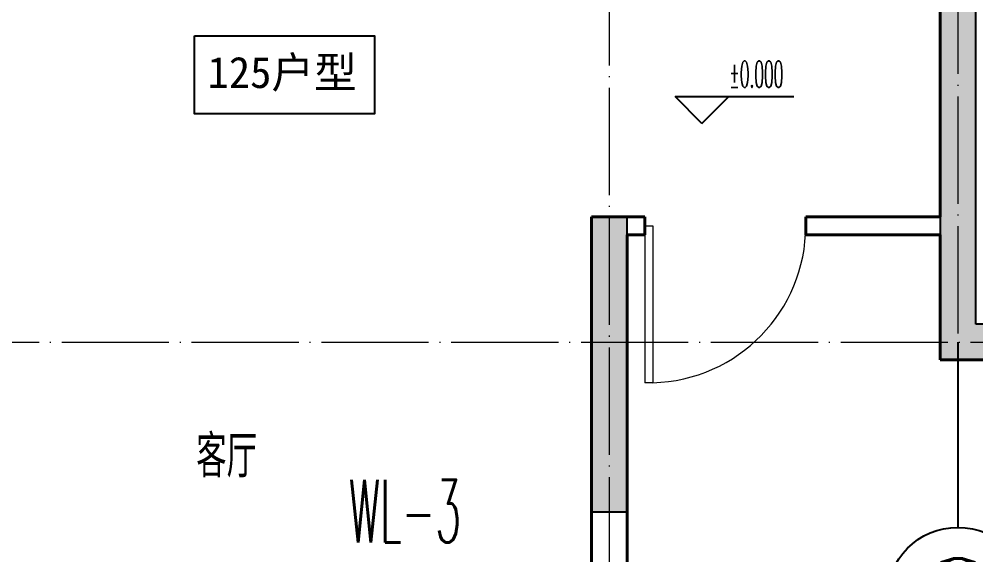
# Model space of a CAD drawing. Extents: x 27938 to 650306, y -92720 to 1524912.
# Drawn here: x 279317 to 284667, y 676267 to 679264 of the extents above; entities that cross this region are included whole.
import ezdxf
from ezdxf.enums import TextEntityAlignment as Align

# ---------------------------------------------------------------- set-up
doc = ezdxf.new("R2010")
doc.units = 0
doc.header["$LTSCALE"] = 1000
doc.header["$MEASUREMENT"] = 0
doc.linetypes.add('DOTE', pattern=[2.42, 2, -0.2, 0.02, -0.2])
for name, color, linetype in [('AXIS', 3, 'Continuous'), ('AXIS_TEXT', 4, 'Continuous'), ('COLUMN', 9, 'Continuous'), ('DIM_ELEV', 3, 'Continuous'), ('DIM_污水', 3, 'Continuous'), ('PUB_TEXT', 4, 'Continuous')]:
    doc.layers.add(name, color=color, linetype=linetype)
for name, color, linetype, lineweight in [('DOTE', 19, 'DOTE', 9), ('PUB_HATCH', 8, 'Continuous', 9), ('WALL', 9, 'Continuous', 40), ('WINDOW', 8, 'Continuous', 15)]:
    doc.layers.add(name, color=color, linetype=linetype, lineweight=lineweight)
doc.styles.add('_TCH_AXIS', font='COMPLEX', dxfattribs={"bigfont": 'GBCBIG'})
doc.styles.add('_TCH_DIM', font='SIMPLEX.shx', dxfattribs={"width": 0.6, "oblique": 10, "bigfont": 'hztxt.shx'})
doc.styles.add('_TWT_SERIAL', font='simplex.shx', dxfattribs={"width": 0.6, "oblique": 10, "height": 3, "bigfont": 'aadri.shx'})
doc.styles.add('COMPLEX', font='COMPLEX')
doc.styles.get("Standard").update_dxf_attribs({"font": 'gbenor.shx', "bigfont": 'gbcbig.shx'})
doc.styles.add('黑体', font='simhei.ttf')

# ---------------------------------------------------------------- blocks, each defined once
blk = doc.blocks.new('gdfgdgdgr')
at = {"layer": 'PUB_HATCH'}
for points in [[(489827.4, 526513.9), (489477.4, 526513.9), (489477.4, 526313.9), (489627.4, 526313.9), (489627.4, 524213.9), (490027.4, 524213.9), (490027.4, 524413.9), (489827.4, 524413.9)], [(487877.4, 523363.9), (487877.4, 525013.9), (487677.4, 525013.9), (487677.4, 523363.9)]]:
    blk.add_hatch(color=256, dxfattribs=at).paths.add_polyline_path(points)
at = {"layer": 'COLUMN', "color": 8}
for p, q in [((489827.4, 524413.9), (489827.4, 526513.9)), ((489627.4, 526313.9), (489627.4, 524213.9)), ((487877.4, 525013.9), (487677.4, 525013.9)), ((487677.4, 525013.9), (487677.4, 523363.9)), ((487877.4, 523363.9), (487877.4, 525013.9)), ((490027.4, 524413.9), (489827.4, 524413.9)), ((489627.4, 524213.9), (490027.4, 524213.9)), ((487677.4, 523363.9), (487877.4, 523363.9))]:
    blk.add_line(p, q, dxfattribs=at)
blk = doc.blocks.new('GDRDADWDAD')
at = {"layer": 'DOTE', "linetype": 'DOTE', "ltscale": 0.3}
for p, q in [((282616.6, 681057.2), (282616.6, 671157.2)), ((284566.6, 679557.2), (284566.6, 677457.2)), ((270116.6, 677457.2), (328916.6, 677457.2))]:
    blk.add_line(p, q, dxfattribs=at)
blk = doc.blocks.new('$DorLib2D$00000001')
for p, q in [((0.45, 0.975), (0.5, 0.975)), ((0.45, 0), (0.45, 0.975)), ((0.5, 0), (0.5, 0.975)), ((0.5, 0), (0.45, 0))]:
    blk.add_line(p, q)
at = {"lineweight": 13}
blk.add_arc((0.475, 0), 0.975, 91.46928, 180, dxfattribs=at)
blk = doc.blocks.new('_AXISO')
blk.add_circle((0, 0), 0.5)
at = {"layer": 'AXIS_TEXT', "style": 'COMPLEX', "width": 1.041667}
blk.add_attdef('A', text='', height=0.56, dxfattribs=at).set_placement((-0.25, -0.28), (0.25, -0.28), align=Align.FIT)

msp = doc.modelspace()

# ---------------------------------------------------------------- linework, layer by layer
at = {"color": 8}
msp.add_lwpolyline([(280298.1, 679170.8), (281304.1, 679170.8), (281304.1, 678734.8), (280298.1, 678734.8)], close=True, dxfattribs=at)
at = {"layer": 'AXIS'}
msp.add_line((284566.6, 677457.2), (284566.6, 676420.9), dxfattribs=at)
at = {"layer": 'DIM_ELEV', "color": 8}
for p, q in [((283134.6, 678681), (282984.6, 678831)), ((282984.6, 678831), (283649.5, 678831)), ((283134.6, 678681), (283284.6, 678831))]:
    msp.add_line(p, q, dxfattribs=at)
at = {"layer": 'WALL', "color": 8}
for p, q in [((284466.6, 679457.2), (284466.6, 678157.2)), ((282516.6, 678157.2), (282516.6, 675057.2)), ((282815.4, 678157.2), (282516.6, 678157.2)), ((282815.4, 678057.2), (282815.4, 678157.2)), ((284466.6, 678157.2), (283715.4, 678157.2)), ((283715.4, 678157.2), (283715.4, 678057.2)), ((282716.6, 678057.2), (282716.6, 674957.2)), ((282716.6, 678057.2), (282815.4, 678057.2)), ((283715.4, 678057.2), (284466.6, 678057.2)), ((284466.6, 678057.2), (284466.6, 677357.2)), ((284466.6, 677357.2), (285716.6, 677357.2))]:
    msp.add_line(p, q, dxfattribs=at)

# ---------------------------------------------------------------- block references
msp.add_blockref('GDRDADWDAD', (0, 0))
at = {"color": 8}
msp.add_blockref('gdfgdgdgr', (-205160.8, 153143.3), dxfattribs=at)
at = {"layer": 'AXIS'}
ref = msp.add_blockref('_AXISO', (284566.6, 676020.9), dxfattribs=dict(at, xscale=800, yscale=800, zscale=800))
ref.add_attrib('A', '9', dxfattribs={"layer": 'AXIS_TEXT', "height": 452.5, "style": '_TCH_AXIS', "width": 1.5}).set_placement((284340.3, 675794.6), (284792.9, 675794.6), align=Align.FIT)
at = {"layer": 'WINDOW', "xscale": 900, "yscale": 900, "zscale": 900, "rotation": 180}
msp.add_blockref('$DorLib2D$00000001', (283265.4, 678107.2), dxfattribs=at)

# ---------------------------------------------------------------- texts
at = {"color": 8, "style": '黑体'}
msp.add_text('125户型', height=175, dxfattribs=at).set_placement((280370.2, 678878.6))
at = {"layer": 'DIM_ELEV', "color": 8, "style": '_TCH_DIM', "width": 0.423529}
msp.add_text('%%P0.000', height=148.75, dxfattribs=at).set_placement((283287.5, 678881))
at = {"layer": 'DIM_污水', "color": 7, "style": '_TWT_SERIAL', "width": 0.48}
msp.add_text('WL-3', height=350, dxfattribs=at).set_placement((281161.3, 676336.9))
at = {"layer": 'PUB_TEXT', "color": 8}
msp.add_text('客厅', height=236.31, dxfattribs=at).set_placement((280306.7, 676699.7))

doc.saveas('drawing.dxf')
